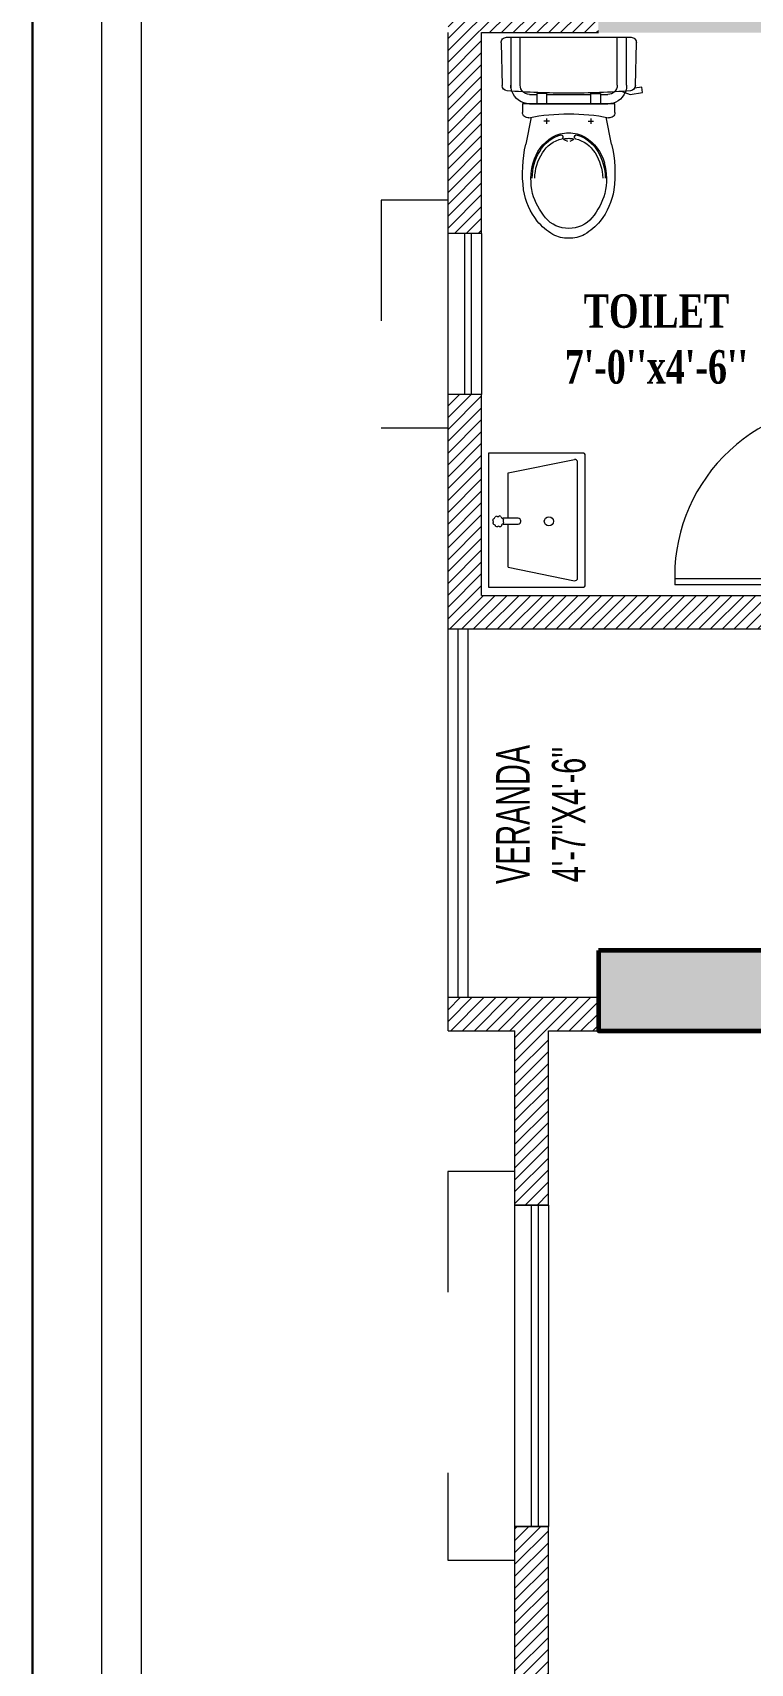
# Model space of a CAD drawing. Header units: inches. Extents: x 109699 to 44449955, y -10987 to 15824140.
# Drawn here: x 198684 to 198791.1, y -3763.8 to -3520.4 of the extents above; entities that cross this region are included whole.
import ezdxf

# ---------------------------------------------------------------- set-up
doc = ezdxf.new("R2010")
doc.units = ezdxf.units.IN
doc.header["$LTSCALE"] = 5
doc.header["$MEASUREMENT"] = 0
doc.linetypes.add('ACAD_ISO03W100', pattern=[30, 12, -18])
for name, color, linetype, lineweight in [('@NORMAL', 7, 'Continuous', 5), ('cloumn', 253, 'Continuous', 60), ('dotted', 8, 'ACAD_ISO03W100', 5), ('fixture', 255, 'Continuous', 0), ('glass', 140, 'Continuous', 18), ('ha', 252, 'Continuous', 5), ('WALL-1', 8, 'Continuous', 9)]:
    doc.layers.add(name, color=color, linetype=linetype, lineweight=lineweight)
doc.layers.add('T', color=8, linetype='Continuous')
doc.styles.add('style2', font='ARIALN.TTF', dxfattribs={"width": 0.75, "height": 3})
pattern_1 = [(45, (145486.3822, 2531118.5322), (-0.8838834765, 0.8838834765), [])]

# ---------------------------------------------------------------- blocks, each defined once
blk = doc.blocks.new('zxczxczxcz')
at = {"layer": '@NORMAL'}
for points in [[(177327.54, -15450.1), (175295.18, -15450.1), (175295.18, -14276.83), (177327.54, -14276.83)], [(177319.91, -15442.46), (175302.82, -15442.46), (175302.82, -14284.47), (177319.91, -14284.47)]]:
    blk.add_lwpolyline(points, close=True, dxfattribs=at)
at = {"layer": 'WALL-1', "lineweight": 30}
blk.add_lwpolyline([(177340.91, -15463.47), (175281.82, -15463.47), (175281.82, -14263.47), (177340.91, -14263.47)], close=True, dxfattribs=at)
blk = doc.blocks.new('bgtrfv')
at = {"layer": 'fixture'}
for p, q in [((21441.97, -26164.4), (21441.97, -26138.4)), ((21442.86, -26164.4), (21442.86, -26138.4)), ((21440.37, -26163.54), (21441.87, -26163.54)), ((21441.87, -26163.54), (21441.87, -26164.54)), ((21441.87, -26164.54), (21442.87, -26164.54)), ((21442.86, -26164.4), (21441.97, -26164.4)), ((21442.87, -26164.54), (21442.87, -26168.54)), ((21467.87, -26164.54), (21467.87, -26168.54)), ((21468.87, -26164.54), (21467.87, -26164.54)), ((21470.37, -26163.54), (21468.87, -26163.54)), ((21468.87, -26164.54), (21468.87, -26163.54)), ((21442.87, -26168.54), (21440.37, -26168.54)), ((21467.87, -26168.54), (21470.37, -26168.54))]:
    blk.add_line(p, q, dxfattribs=at)
blk.add_arc((21443.2, -26164.04), 25.67, 358.8839, 92.7519, dxfattribs=at)
blk = doc.blocks.new('coloumn-01')
at = {"layer": 'ha'}
h = blk.add_hatch(dxfattribs=at)
h.set_pattern_fill('AR-CONC', color=256, scale=0.5)
h.set_pattern_definition([(50, (0, 0), (3.586300913, -0.313760675), [0.375, -4.125]), (355, (0, 0), (-0.693756668, 3.7609606685), [0.3, -3.3]), (100.45144446, (0.299, -0.026), (2.8925442336, 3.447199955), [0.31870096, -3.50571056]), (46.1842, (0, 1), (5.336206653, -0.827596404), [0.5625, -6.1875]), (96.6356355, (0.4447, 0.931), (4.673309728, 4.870593004), [0.47805171, -5.2585688]), (351.184164, (0, 1), (4.673309725, 4.870593001), [0.45, -4.950000005]), (21, (0.5, 0.75), (2.9845352606, -2.0130944533), [0.375, -4.125]), (326, (0.5, 0.75), (1.2165766596, 3.625750225), [0.3, -3.3]), (71.45144474, (0.7487, 0.5822), (4.2011118836, 1.612655764), [0.31870095, -3.50571056]), (37.5, (0, 0), (0.0607992766, 1.66446926916), [0, -3.26, 0, -3.35, 0, -3.3125]), (7.5, (0, 0), (1.3153476872, 1.9720585594), [0, -1.91, 0, -3.185, 0, -1.2625]), (327.5, (-1.115, 0), (2.66911218086, -0.1127743587), [0, -1.25, 0, -3.9, 0, -5.175]), (317.5, (-1.615, 0), (2.9159308467, 0.5005249117), [0, -1.625, 0, -2.59, 0, -3.675])])
h.paths.add_polyline_path([(32128.45, -2546319.05), (32092.45, -2546319.05), (32092.45, -2546331.05), (32128.45, -2546331.05)])
h.paths.add_polyline_path([(32128.45, -2546617.13), (32098.45, -2546617.13), (32098.45, -2546629.13), (32128.45, -2546629.13)])
h.paths.add_polyline_path([(31978.52, -2546605.13), (31966.52, -2546605.13), (31966.52, -2546635.13), (31978.52, -2546635.13)])
h.paths.add_polyline_path([(31821.2, -2546605.13), (31809.2, -2546605.13), (31809.2, -2546635.13), (31821.2, -2546635.13)])
h.paths.add_polyline_path([(31689.2, -2546611.13), (31677.2, -2546611.13), (31677.2, -2546635.13), (31689.2, -2546635.13)])
h.paths.add_polyline_path([(31417.2, -2546611.13), (31405.2, -2546611.13), (31405.2, -2546635.13), (31417.2, -2546635.13)])
h.paths.add_polyline_path([(31435.2, -2546415.35), (31405.2, -2546415.35), (31405.2, -2546427.35), (31435.2, -2546427.35)])
h.paths.add_polyline_path([(31633.75, -2546415.35), (31603.75, -2546415.35), (31603.75, -2546427.35), (31633.75, -2546427.35)])
h.paths.add_polyline_path([(31821.2, -2546319.05), (31809.2, -2546319.05), (31809.2, -2546349.05), (31821.2, -2546349.05)])
h.paths.add_polyline_path([(31996.52, -2546319.05), (31966.52, -2546319.05), (31966.52, -2546331.05), (31996.52, -2546331.05)])
h.paths.add_polyline_path([(31581.75, -2546291.05), (31541.75, -2546291.05), (31541.75, -2546301.05), (31581.75, -2546301.05)])
h.paths.add_polyline_path([(31485.75, -2546261.05), (31475.75, -2546261.05), (31475.75, -2546301.05), (31485.75, -2546301.05)])
h.paths.add_polyline_path([(31581.75, -2546206.05), (31521.75, -2546206.05), (31521.75, -2546216.05), (31581.75, -2546216.05)])
h.paths.add_polyline_path([(31435.2, -2546206.05), (31405.2, -2546206.05), (31405.2, -2546218.05), (31435.2, -2546218.05)])
h.paths.add_polyline_path([(31435.2, -2546094.05), (31405.2, -2546094.05), (31405.2, -2546106.05), (31435.2, -2546106.05)])
h.paths.add_polyline_path([(31583.75, -2546094.05), (31547.75, -2546094.05), (31547.75, -2546106.05), (31583.75, -2546106.05)])
h.paths.add_polyline_path([(31775.41, -2546094.05), (31763.41, -2546094.05), (31763.41, -2546124.05), (31775.41, -2546124.05)])
h.paths.add_polyline_path([(32059.8, -2546094.05), (32047.8, -2546094.05), (32047.8, -2546124.05), (32059.8, -2546124.05)])
h.paths.add_polyline_path([(32058.07, -2545913.63), (32028.07, -2545913.63), (32028.07, -2545925.63), (32058.07, -2545925.63)])
h.paths.add_polyline_path([(32048.07, -2545722.71), (32036.07, -2545722.71), (32036.07, -2545746.71), (32048.07, -2545746.71)])
h.paths.add_polyline_path([(31799.41, -2545913.63), (31763.41, -2545913.63), (31763.41, -2545925.63), (31799.41, -2545925.63)])
h.paths.add_polyline_path([(31591.54, -2545945.05), (31561.31, -2545945.05), (31561.31, -2545957.05), (31591.54, -2545957.05)])
h.paths.add_polyline_path([(31435.2, -2545945.05), (31405.2, -2545945.05), (31405.2, -2545957.05), (31435.2, -2545957.05)])
h.paths.add_polyline_path([(31429.2, -2545715.38), (31405.2, -2545715.38), (31405.2, -2545727.38), (31429.2, -2545727.38)])
h.paths.add_polyline_path([(31605.54, -2545715.38), (31581.54, -2545715.38), (31581.54, -2545727.38), (31605.54, -2545727.38)])
h.paths.add_polyline_path([(31775.41, -2545711.61), (31763.41, -2545711.61), (31763.41, -2545735.61), (31775.41, -2545735.61)])
at = {"layer": 'cloumn', "elevation": -16.69}
blk.add_lwpolyline([(31405.2, -2546094.05), (31405.2, -2546106.05), (31435.2, -2546106.05), (31435.2, -2546094.05)], close=True, dxfattribs=at)
blk = doc.blocks.new('qplaz')
at = {"layer": 'fixture'}
for p, q in [((143569.78, 341.41), (143569.78, 321.81)), ((143584.18, 341.61), (143569.98, 341.61)), ((143584.18, 321.61), (143584.18, 341.61)), ((143570.89, 340.26), (143570.89, 322.97)), ((143581.26, 338.65), (143571.37, 340.65)), ((143581.26, 338.65), (143581.26, 332.2)), ((143579.36, 331.8), (143579.36, 331.73)), ((143582.01, 332.2), (143579.76, 332.2)), ((143579.76, 331.33), (143582.06, 331.33)), ((143581.26, 331.33), (143581.26, 324.57)), ((143581.26, 324.57), (143571.37, 322.57)), ((143569.98, 321.61), (143584.18, 321.61))]:
    blk.add_line(p, q, dxfattribs=at)
blk.add_circle((143575.17, 331.79), 0.691, dxfattribs=at)
for centre, radius, start, end in [((143569.98, 341.41), 0.2, 90, 180), ((143571.29, 340.26), 0.4, 78.5643, 180), ((143579.76, 331.8), 0.4, 90, 180), ((143579.76, 331.73), 0.4, 180, 270), ((143582.74, 331.8), 0.83, 151.4779, 170.0681), ((143581.77, 331.75), 0.249, 313.6287, 52.9172), ((143582.74, 331.8), 0.83, 196.4779, 215.0681), ((143582.01, 332.45), 0.249, 268.6287, 7.9172), ((143582.09, 331.08), 0.249, 358.6287, 97.9172), ((143582.74, 331.8), 0.83, 106.4779, 125.0681), ((143582.74, 331.8), 0.83, 241.4779, 260.0681), ((143582.68, 332.77), 0.249, 223.6287, 322.9172), ((143582.79, 330.84), 0.249, 43.6287, 142.9172), ((143582.74, 331.8), 0.83, 61.4779, 80.0681), ((143582.74, 331.8), 0.83, 286.4779, 305.0681), ((143583.38, 332.53), 0.249, 178.6287, 277.9172), ((143583.46, 331.16), 0.249, 88.6287, 187.9172), ((143582.74, 331.8), 0.83, 16.4779, 35.0681), ((143583.7, 331.86), 0.249, 133.6287, 232.9172), ((143582.74, 331.8), 0.83, 331.4779, 350.0681), ((143569.98, 321.81), 0.2, 180, 270), ((143571.29, 322.97), 0.4, 180, 281.4357)]:
    blk.add_arc(centre, radius, start, end, dxfattribs=at)
blk = doc.blocks.new('nhjkkl')
at = {"layer": 'fixture'}
for p, q in [((143550.23, 413.97), (143568.84, 413.97)), ((143550.91, 406.83), (143550.91, 413.97)), ((143552.3, 406.83), (143552.3, 413.97)), ((143566.78, 406.83), (143566.78, 413.97)), ((143568.17, 413.97), (143568.17, 408.02)), ((143549.59, 406.77), (143549.44, 413.16)), ((143569.64, 413.16), (143569.48, 406.77)), ((143548.5, 405.73), (143548.61, 406.51)), ((143548.61, 406.51), (143549.72, 406.36)), ((143568.17, 408.02), (143568.17, 406.43)), ((143568.17, 406.43), (143568.17, 406.83)), ((143550.38, 405.46), (143548.5, 405.73)), ((143551.58, 405.9), (143550.38, 405.46)), ((143554.79, 405.44), (143553.68, 405.44)), ((143556.26, 405.57), (143554.79, 405.57)), ((143554.79, 405.57), (143554.79, 404.05)), ((143556.26, 404.05), (143556.26, 405.57)), ((143562.81, 405.44), (143556.26, 405.44)), ((143562.81, 404.05), (143562.81, 405.57)), ((143562.81, 405.57), (143564.28, 405.57)), ((143564.28, 405.57), (143564.28, 404.05)), ((143565.39, 405.44), (143564.28, 405.44)), ((143552.64, 404.05), (143566.44, 404.05)), ((143552.64, 402.76), (143552.64, 404.05)), ((143553.13, 398.04), (143553.95, 402.05)), ((143565.39, 404.05), (143553.68, 404.05)), ((143554.79, 404.05), (143556.26, 404.05)), ((143556.24, 401.87), (143556.24, 401.08)), ((143564.28, 404.05), (143562.81, 404.05)), ((143562.83, 401.87), (143562.83, 401.08)), ((143565.12, 402.05), (143565.95, 398.04)), ((143566.44, 404.05), (143566.44, 402.76)), ((143556.64, 401.47), (143555.85, 401.47)), ((143562.43, 401.47), (143563.23, 401.47)), ((143559.34, 398.46), (143558.91, 398.66)), ((143560.16, 398.66), (143559.74, 398.46))]:
    blk.add_line(p, q, dxfattribs=at)
for centre, radius, start, end in [((143550.23, 413.18), 0.794, 90.0007, 181.3646), ((143568.84, 413.18), 0.794, 358.6371, 90.001), ((143550.38, 406.79), 0.794, 181.3609, 265.4937), ((143553.68, 406.83), 2.78, 179.9951, 198.7248), ((143553.68, 406.83), 1.39, 179.9936, 226.058), ((143565.39, 406.83), 1.39, 313.9401, 0.0045), ((143565.39, 406.83), 2.78, 341.271, 359.9997), ((143568.69, 406.79), 0.794, 274.5058, 358.6385), ((143559.33, 520.41), 114.77, 265.4975, 270.1027), ((143553.66, 406.82), 2.76, 198.692, 203.1962), ((143553.68, 406.83), 2.78, 203.1971, 269.9997), ((143553.68, 406.83), 1.39, 226.0623, 269.9986), ((143559.74, 520.41), 114.77, 269.8973, 274.5025), ((143565.39, 406.83), 2.78, 270.0009, 341.2747), ((143565.39, 406.83), 1.39, 270.0023, 318.9044), ((143553.43, 402.76), 0.794, 179.9997, 281.1548), ((143559.54, 371.79), 30.77, 78.845, 101.1553), ((143565.64, 402.76), 0.794, 258.8439, 359.9989), ((143559.69, 394.43), 5.14, 104.2497, 150.6133), ((143559.54, 394.64), 5.08, 90.0001, 118.9405), ((143558.37, 399.1), 0.316, 304.1717, 79.2164), ((143559.54, 394.64), 5.08, 61.0593, 89.9997), ((143560.71, 399.1), 0.316, 100.7865, 235.8312), ((143559.38, 394.43), 5.14, 29.3866, 75.7502), ((143572.22, 393.68), 19.58, 167.1609, 187.3029), ((143561.87, 392.95), 7.77, 148.9734, 180.0371), ((143560.6, 393.49), 6.62, 122.1869, 164.6422), ((143559.46, 394.49), 4.44, 101.8529, 150.0039), ((143558.9, 398.74), 0.0811, 120.2938, 275.1004), ((143559.54, 395.99), 2.91, 90.0002, 103.4196), ((143559.54, 395.99), 2.91, 76.58, 89.9993), ((143560.17, 398.74), 0.0811, 264.8996, 59.7062), ((143559.62, 394.49), 4.44, 29.9957, 78.1466), ((143558.47, 393.49), 6.62, 15.3576, 57.813), ((143557.21, 392.95), 7.77, 359.9631, 31.0268), ((143546.85, 393.68), 19.58, 352.697, 12.839), ((143563.43, 392.8), 9.52, 165.1413, 192.8659), ((143561.94, 392.72), 7.49, 147.7595, 178.2898), ((143557.13, 392.72), 7.49, 1.7104, 32.2407), ((143555.65, 392.8), 9.52, 347.1341, 14.8587), ((143563.05, 392.93), 10.4, 189.622, 217.9117), ((143563.93, 393.51), 10.19, 196.1153, 219.5233), ((143555.14, 393.51), 10.19, 320.4769, 343.8849), ((143556.03, 392.93), 10.4, 322.0884, 350.3781), ((143561.73, 392.25), 8.94, 219.6122, 239.3816), ((143559.5, 389.96), 4.52, 220.555, 270.4192), ((143559.57, 389.96), 4.52, 269.5804, 319.4446), ((143557.34, 392.25), 8.94, 300.6184, 320.3878), ((143559.44, 388.7), 4.73, 241.4349, 271.1545), ((143559.63, 388.7), 4.73, 268.8455, 298.5651)]:
    blk.add_arc(centre, radius, start, end, dxfattribs=at)

msp = doc.modelspace()

# ---------------------------------------------------------------- hatches: boundary and pattern name
at = {"layer": '@NORMAL'}
h = msp.add_hatch(dxfattribs=at)
h.set_pattern_fill('ANSI31', scale=10, style=0)
h.set_pattern_definition(pattern_1)
h.paths.add_polyline_path([(198768.42, -3664.42), (198745.98, -3664.42), (198745.98, -3669.42), (198755.96, -3669.42), (198755.96, -3695.42), (198760.96, -3695.42), (198760.96, -3669.42), (198768.42, -3669.42)])
h = msp.add_hatch(dxfattribs=at)
h.set_pattern_fill('ANSI31', scale=10, style=0)
h.set_pattern_definition([(45, (145623.3341, 2531118.5321), (-0.8838834765, 0.8838834765), [])])
h.paths.add_polyline_path([(198768.42, -3769.42), (198760.96, -3769.42), (198760.96, -3743.42), (198755.96, -3743.42), (198755.96, -3774.42), (198758.96, -3774.42), (198758.96, -3855.42), (198763.96, -3855.42), (198763.96, -3774.42), (198768.42, -3774.42)])
at = {"layer": 'ha'}
h = msp.add_hatch(dxfattribs=at)
h.set_pattern_fill('ANSI31', scale=10, style=0)
h.set_pattern_definition(pattern_1)
h.paths.add_polyline_path([(198750.98, -3515.42), (198750.98, -3498.3), (198745.98, -3498.3), (198745.98, -3498.3), (198745.98, -3520.42), (198745.98, -3550.42), (198750.98, -3550.42), (198750.98, -3520.42), (198768.42, -3520.42), (198768.42, -3515.42)])
h = msp.add_hatch(dxfattribs=at)
h.set_pattern_fill('ANSI31', scale=10, style=0)
h.set_pattern_definition(pattern_1)
h.paths.add_polyline_path([(198809.98, -3604.42), (198804.98, -3604.42), (198750.98, -3604.42), (198750.98, -3574.42), (198745.98, -3574.42), (198745.98, -3609.42), (198809.98, -3609.42)])

# ---------------------------------------------------------------- linework, layer by layer
at = {"layer": '@NORMAL', "color": 13}
for p, q in [((198745.98, -3664.42, 0.28), (198745.98, -3609.42, 0.31)), ((198747.48, -3664.42, 0.28), (198747.48, -3609.42, 0.31)), ((198748.98, -3664.42, 0.28), (198748.98, -3609.42, 0.31))]:
    msp.add_line(p, q, dxfattribs=at)
at = {"layer": 'dotted', "ltscale": 0.3}
for points, elevation in [([(198745.98, -3545.42), (198735.98, -3545.42), (198735.98, -3579.42), (198745.98, -3579.42)], -0.32), ([(198755.96, -3690.42), (198745.96, -3690.42), (198745.96, -3748.42), (198755.96, -3748.42)], 0.19)]:
    msp.add_lwpolyline(points, dxfattribs=dict(at, elevation=elevation))
at = {"layer": 'glass'}
for p, q in [((198745.98, -3574.42, 0.54), (198745.98, -3550.42, 0.54)), ((198748.48, -3574.42, 0.54), (198748.48, -3550.42, 0.54)), ((198749.48, -3574.42, 0.54), (198749.48, -3550.42, 0.54)), ((198750.98, -3550.42, 0.54), (198750.98, -3574.42, 0.54)), ((198755.96, -3743.42, 0.29), (198755.96, -3695.42, 0.29)), ((198758.46, -3743.42, 0.29), (198758.46, -3695.42, 0.29)), ((198759.46, -3743.42, 0.29), (198759.46, -3695.42, 0.29)), ((198760.96, -3695.42, 0.29), (198760.96, -3743.42, 0.29))]:
    msp.add_line(p, q, dxfattribs=at)
at = {"layer": 'WALL-1'}
for p, q in [((198745.98, -3550.42, 0.44), (198745.98, -3520.42, 0.37)), ((198750.98, -3520.42, 0.38), (198768.42, -3520.42, 0.38)), ((198750.98, -3550.42, 0.35), (198750.98, -3520.42, 0.37)), ((198750.98, -3550.42, 0.44), (198745.98, -3550.42, 0.44)), ((198750.98, -3550.42, 0.54), (198745.98, -3550.42, 0.54)), ((198745.98, -3609.42, 0.31), (198745.98, -3574.42, 0.44)), ((198750.98, -3574.42, 0.44), (198745.98, -3574.42, 0.44)), ((198750.98, -3574.42, 0.54), (198745.98, -3574.42, 0.54)), ((198750.98, -3604.42, 0.32), (198750.98, -3574.42, 0.34)), ((198750.98, -3604.42, 0.38), (198809.98, -3604.42, 0.38)), ((198745.98, -3609.42, 0.38), (198809.98, -3609.42, 0.38)), ((198745.98, -3664.42, 0.28), (198768.42, -3664.42, 0.28)), ((198745.98, -3669.42, 0.27), (198745.98, -3664.42, 0.28)), ((198745.98, -3669.42, 0.28), (198755.96, -3669.42, 0.28)), ((198755.96, -3695.42, 0.29), (198755.96, -3669.42, 0.18)), ((198760.96, -3695.42, 0.19), (198760.96, -3669.42, 0.18)), ((198760.96, -3669.42, 0.28), (198768.42, -3669.42, 0.28)), ((198760.96, -3695.42, 0.3), (198755.96, -3695.42, 0.3)), ((198755.96, -3695.42, 0.29), (198760.96, -3695.42, 0.29)), ((198755.96, -3774.42, 0.23), (198755.96, -3743.42, 0.29)), ((198760.96, -3743.42, 0.3), (198755.96, -3743.42, 0.3)), ((198755.96, -3743.42, 0.29), (198760.96, -3743.42, 0.29)), ((198760.96, -3769.42, 0.23), (198760.96, -3743.42, 0.22))]:
    msp.add_line(p, q, dxfattribs=at)

# ---------------------------------------------------------------- block references
at = {"layer": '@NORMAL'}
msp.add_blockref('coloumn-01', (167363.22, 2542436.63, 16.97), dxfattribs=at)
at = {"layer": '@NORMAL', "xscale": -1}
msp.add_blockref('nhjkkl', (342323.53, -3935.1, 0.48), dxfattribs=at)
at = {"layer": '@NORMAL'}
for name, p, rotation in [('bgtrfv', (172641.44, -25044.8, 0.34), 89.99999999999991), ('qplaz', (342336.21, -3261.58, 0.6), 180)]:
    msp.add_blockref(name, p, dxfattribs=dict(at, rotation=rotation))
at = {"layer": 'WALL-1', "linetype": 'Continuous', "xscale": 0.7745455872000001, "yscale": 0.7745455872000001, "zscale": 0.7745455872000001, "rotation": 270}
msp.add_blockref('zxczxczxcz', (210661.13, 132789.8), dxfattribs=at)

# ---------------------------------------------------------------- texts
at = {"layer": 'T', "insert": (198777.08, -3572.89, -0.12), "char_height": 5, "width": 44.9254, "attachment_point": 8, "style": 'style2'}
msp.add_mtext("{\\fRomantic|b1|i0|c2|p2;TOILET\\P7'-0''x4'-6''}", dxfattribs=at)
at = {"layer": 'T', "insert": (198766.56, -3637.13, 33.94), "char_height": 5, "width": 44.9254, "attachment_point": 8, "rotation": 90, "style": 'style2'}
msp.add_mtext("VERANDA\\P4'-7''X4'-6''", dxfattribs=at)

doc.saveas('drawing.dxf')
